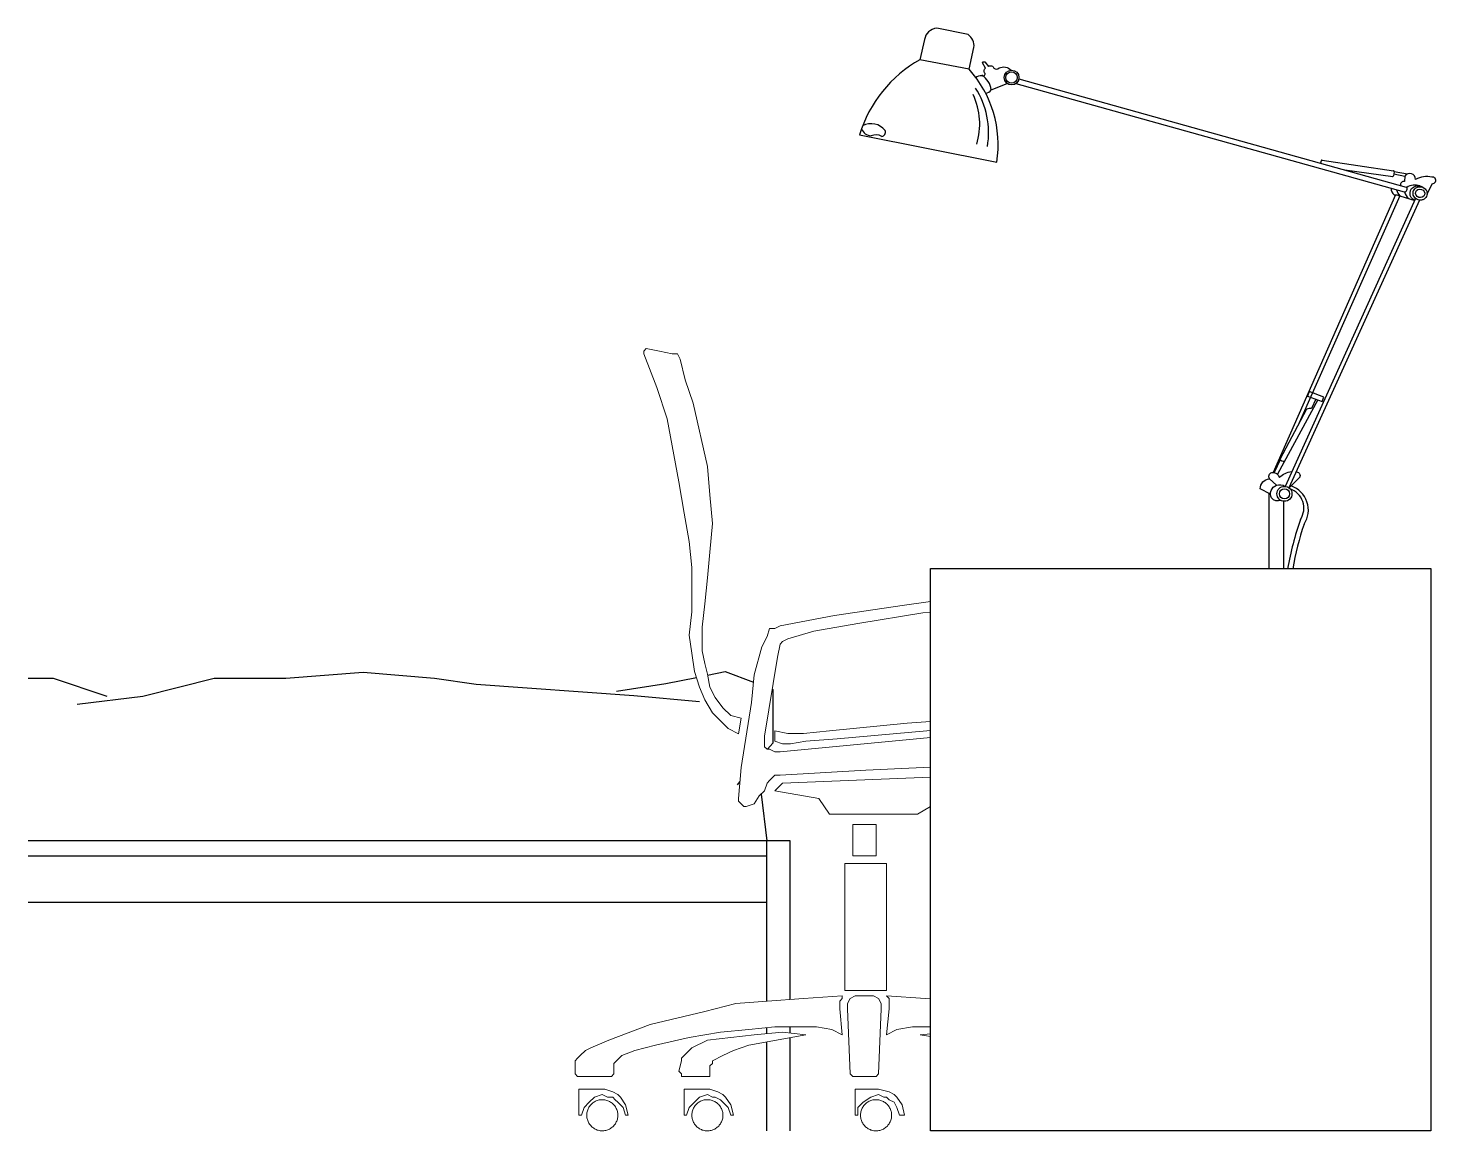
# Model space of a CAD drawing. Header units: millimetres. Extents: x 33568 to 59102, y 32067 to 59557.
# Drawn here: x 47698 to 49527, y 58125 to 59557 of the extents above; entities that cross this region are included whole.
import ezdxf

# ---------------------------------------------------------------- set-up
doc = ezdxf.new("R2010")
doc.units = ezdxf.units.MM
doc.layers.add('arredo', color=253, linetype='Continuous')

msp = doc.modelspace()

# ---------------------------------------------------------------- linework, layer by layer
at = {"layer": 'arredo'}
for p, q in [((48920.4, 59503.4), (48856.5, 59515.9)), ((48985, 59491.2), (49488.3, 59350.5)), ((48981.1, 59484.9), (49485.6, 59344.2)), ((49377.6, 59384.5), (49376.9, 59381.7)), ((49378.8, 59385.3), (49471.8, 59371.6)), ((49408.4, 59372.8), (49470.6, 59364.3)), ((49472.7, 59370.4), (49471.8, 59365.2)), ((49472.2, 59367.8), (49486.3, 59364.8)), ((49472.7, 59370.5), (49489.9, 59367.7)), ((49474.1, 59340.4), (49315.5, 58979.8)), ((49500.4, 59335.6), (49330.7, 58961.8)), ((49505.5, 59333.5), (49335.8, 58959.9)), ((49479.9, 59338.9), (49347.4, 59040.2)), ((49373.2, 59074), (49320.9, 58977.5)), ((49370.9, 59074.9), (49365.1, 59062.8)), ((49358.8, 59061.9), (49323.9, 58996.8)), ((49324.5, 58996.2), (49316.7, 58979.6)), ((49310.6, 58971.6), (49319.5, 58963.4)), ((49309.7, 58952.7), (49309.7, 58854.9)), ((49328.6, 58942.5), (49328.6, 58854.9)), ((48870, 58124.9), (48870, 58854.9)), ((48870, 58854.9), (49520, 58854.9)), ((49520, 58854.9), (49520, 58124.9)), ((48133.1, 58719.9), (48032.5, 58712.2)), ((48225.9, 58712.2), (48133.1, 58719.9)), ((48580.6, 58716.7), (48603.6, 58721.3)), ((48603.6, 58721.3), (48640.1, 58707.5)), ((47730.8, 58712.2), (47697.9, 58712.2)), ((47800.4, 58688.9), (47730.8, 58712.2)), ((47939.7, 58712.2), (47846.8, 58688.9)), ((48032.5, 58712.2), (47939.7, 58712.2)), ((48280.1, 58704.4), (48225.9, 58712.2)), ((48484.8, 58689.6), (48280.1, 58704.4)), ((48462.2, 58695.6), (48526.2, 58705.8)), ((48526.2, 58705.8), (48566.1, 58713.7)), ((47846.8, 58688.9), (47761.7, 58678.6)), ((48569.9, 58681.8), (48484.8, 58689.6)), ((48664.5, 58698.4), (48665.5, 58698)), ((48665.5, 58698), (48665.5, 58628.4)), ((48665.5, 58628.4), (48658.6, 58620.3)), ((48622.6, 58578.4), (48619, 58574.2)), ((48650.2, 58562.1), (48657.7, 58501.4)), ((48657.7, 58421.4), (48657.7, 58501.4)), ((48657.7, 58481.4), (47697.9, 58481.4)), ((49520, 58124.9), (48870, 58124.9))]:
    msp.add_line(p, q, dxfattribs=at)
at = {"layer": 'arredo', "lineweight": 0}
for p, q in [((48501, 59140.6), (48497.6, 59137.2)), ((48517.9, 59137.2), (48501, 59140.6)), ((48497.6, 59137.2), (48497.6, 59133.8)), ((48497.6, 59133.8), (48514.5, 59090)), ((48534.7, 59133.8), (48517.9, 59137.2)), ((48541.5, 59133.8), (48534.7, 59133.8)), ((48544.8, 59127.1), (48541.5, 59133.8)), ((48551.6, 59100.1), (48544.8, 59127.1)), ((48514.5, 59090), (48528, 59049.6)), ((48561.7, 59069.8), (48551.6, 59100.1)), ((48580.4, 58987.7), (48561.7, 59069.8)), ((48528, 59049.6), (48543.3, 58967.5)), ((48583.7, 58950.7), (48580.4, 58987.7)), ((48543.3, 58967.5), (48550, 58927.1)), ((48587.1, 58913.6), (48583.7, 58950.7)), ((48550, 58927.1), (48556.8, 58890)), ((48583.7, 58876.5), (48587.1, 58913.6)), ((48556.8, 58890), (48560.1, 58856.3)), ((48580.4, 58842.8), (48583.7, 58876.5)), ((48560.1, 58856.3), (48560.1, 58799)), ((48577, 58809.1), (48580.4, 58842.8)), ((48836.5, 58807.5), (48870, 58812.3)), ((48560.1, 58799), (48556.8, 58768.6)), ((48573.6, 58778.8), (48577, 58809.1)), ((48674.7, 58780.5), (48745.5, 58794)), ((48745.5, 58794), (48836.5, 58807.5)), ((48860.1, 58797.4), (48775.9, 58783.9)), ((48870, 58798.6), (48860.1, 58797.4)), ((48573.6, 58748.4), (48573.6, 58778.8)), ((48657.9, 58767), (48661.2, 58777.1)), ((48661.2, 58777.1), (48668, 58777.1)), ((48668, 58777.1), (48674.7, 58780.5)), ((48775.9, 58783.9), (48718.6, 58773.8)), ((48556.8, 58768.6), (48560.1, 58745)), ((48651.1, 58753.5), (48657.9, 58767)), ((48674.7, 58756.9), (48671.4, 58740.1)), ((48678.1, 58760.3), (48674.7, 58756.9)), ((48684.8, 58763.7), (48678.1, 58760.3)), ((48718.6, 58773.8), (48684.8, 58763.7)), ((48560.1, 58745), (48563.5, 58721.5)), ((48577, 58731.6), (48573.6, 58748.4)), ((48641, 58717), (48651.1, 58753.5)), ((48671.4, 58740.1), (48654.5, 58637.2)), ((48671.4, 58740.1), (48671.4, 58740.1)), ((48563.5, 58721.5), (48570.2, 58701.2)), ((48580.4, 58718.1), (48577, 58731.6)), ((48583.7, 58701.2), (48580.4, 58718.1)), ((48637.7, 58681), (48641, 58717)), ((48570.2, 58701.2), (48577, 58684.4)), ((48577, 58684.4), (48587.1, 58667.5)), ((48590.5, 58687.7), (48583.7, 58701.2)), ((48600.6, 58674.3), (48590.5, 58687.7)), ((48587.1, 58667.5), (48597.2, 58657.4)), ((48610.7, 58664.1), (48600.6, 58674.3)), ((48624.2, 58596.7), (48637.7, 58681)), ((48637.7, 58681), (48637.7, 58681)), ((48597.2, 58657.4), (48607.3, 58647.3)), ((48607.3, 58647.3), (48620.8, 58640.6)), ((48624.2, 58660.8), (48610.7, 58664.1)), ((48610.7, 58664.1), (48610.7, 58664.1)), ((48620.8, 58640.6), (48624.2, 58660.8)), ((48839.9, 58654.4), (48738.8, 58644.2)), ((48870, 58656.5), (48839.9, 58654.4)), ((48654.5, 58637.2), (48654.5, 58630.4)), ((48654.5, 58630.4), (48654.5, 58623.7)), ((48684.8, 58640.9), (48668, 58644.2)), ((48668, 58644.2), (48668, 58630.8)), ((48668, 58630.8), (48678.1, 58627.4)), ((48674.7, 58617), (48870, 58635.7)), ((48705.1, 58640.9), (48684.8, 58640.9)), ((48688.2, 58627.4), (48708.4, 58630.8)), ((48738.8, 58644.2), (48705.1, 58640.9)), ((48708.4, 58630.8), (48748.9, 58634.1)), ((48748.9, 58634.1), (48870, 58644.7)), ((48654.5, 58623.7), (48657.9, 58620.3)), ((48657.9, 58620.3), (48661.2, 58620.3)), ((48661.2, 58620.3), (48668, 58617)), ((48668, 58617), (48674.7, 58617)), ((48678.1, 58627.4), (48688.2, 58627.4)), ((48620.8, 58556.3), (48624.2, 58596.7)), ((48786, 58593.4), (48674.7, 58586.6)), ((48870, 58597.2), (48786, 58593.4)), ((48657.9, 58576.5), (48654.5, 58566.4)), ((48661.2, 58579.9), (48657.9, 58576.5)), ((48664.6, 58583.3), (48661.2, 58579.9)), ((48668, 58586.6), (48664.6, 58583.3)), ((48674.7, 58586.6), (48668, 58586.6)), ((48678.1, 58576.5), (48668, 58566.4)), ((48870, 58584), (48678.1, 58576.5)), ((48620.8, 58552.9), (48620.8, 58556.3)), ((48647.8, 58559.7), (48641, 58549.5)), ((48654.5, 58566.4), (48647.8, 58559.7)), ((48668, 58566.4), (48725.3, 58556.3)), ((48668, 58566.4), (48668, 58566.4)), ((48725.3, 58556.3), (48738.8, 58536.1)), ((48624.2, 58549.5), (48620.8, 58552.9)), ((48627.5, 58546.2), (48624.2, 58549.5)), ((48630.9, 58546.2), (48627.5, 58546.2)), ((48641, 58549.5), (48630.9, 58546.2)), ((48853.4, 58536.1), (48870, 58546)), ((48738.8, 58536.1), (48853.4, 58536.1)), ((48769.1, 58522.6), (48799.4, 58522.6)), ((48769.1, 58482.1), (48769.1, 58522.6)), ((48769.1, 58522.6), (48769.1, 58522.6)), ((48799.4, 58522.6), (48799.4, 58482.1)), ((48799.4, 58482.1), (48769.1, 58482.1)), ((48759, 58306.9), (48759, 58472)), ((48759, 58472), (48812.9, 58472)), ((48812.9, 58472), (48812.9, 58306.9)), ((48705.1, 58296.7), (48755.6, 58300.1)), ((48755.6, 58300.1), (48755.6, 58296.7)), ((48812.9, 58306.9), (48759, 58306.9)), ((48772.5, 58300.1), (48765.7, 58296.7)), ((48775.9, 58300.1), (48772.5, 58300.1)), ((48786, 58300.1), (48775.9, 58300.1)), ((48792.7, 58300.1), (48786, 58300.1)), ((48786, 58300.1), (48786, 58300.1)), ((48796.1, 58300.1), (48792.7, 58300.1)), ((48802.8, 58296.7), (48796.1, 58300.1)), ((48863.5, 58296.7), (48812.9, 58300.1)), ((48812.9, 58300.1), (48816.3, 58296.7)), ((48577, 58279.9), (48617.4, 58290)), ((48617.4, 58290), (48657.9, 58293.4)), ((48657.9, 58293.4), (48705.1, 58296.7)), ((48755.6, 58296.7), (48752.3, 58293.4)), ((48752.3, 58293.4), (48752.3, 58283.3)), ((48752.3, 58283.3), (48755.6, 58249.6)), ((48765.7, 58296.7), (48762.4, 58290)), ((48762.4, 58290), (48762.4, 58283.3)), ((48762.4, 58283.3), (48765.7, 58199)), ((48806.2, 58290), (48802.8, 58296.7)), ((48802.8, 58199), (48806.2, 58283.3)), ((48806.2, 58283.3), (48806.2, 58290)), ((48816.3, 58283.3), (48812.9, 58249.6)), ((48816.3, 58296.7), (48816.3, 58293.4)), ((48816.3, 58293.4), (48816.3, 58283.3)), ((48870, 58296.3), (48863.5, 58296.7)), ((48452.3, 58242.8), (48506.2, 58263)), ((48506.2, 58263), (48577, 58279.9)), ((48556.8, 58246.2), (48512.9, 58236.1)), ((48597.2, 58252.9), (48556.8, 58246.2)), ((48580.4, 58242.8), (48641, 58249.6)), ((48634.3, 58256.3), (48597.2, 58252.9)), ((48668, 58259.7), (48634.3, 58256.3)), ((48708.4, 58249.6), (48634.3, 58236.1)), ((48641, 58249.6), (48678.1, 58252.9)), ((48695, 58259.7), (48668, 58259.7)), ((48678.1, 58252.9), (48708.4, 58249.6)), ((48721.9, 58259.7), (48695, 58259.7)), ((48708.4, 58249.6), (48708.4, 58249.6)), ((48742.1, 58256.3), (48721.9, 58259.7)), ((48755.6, 58249.6), (48742.1, 58256.3)), ((48755.6, 58249.6), (48755.6, 58249.6)), ((48812.9, 58249.6), (48826.4, 58256.3)), ((48812.9, 58249.6), (48812.9, 58249.6)), ((48826.4, 58256.3), (48846.6, 58259.7)), ((48846.6, 58259.7), (48870, 58259.7)), ((48870, 58250.9), (48856.7, 58249.6)), ((48856.7, 58249.6), (48870, 58247.2)), ((48856.7, 58249.6), (48856.7, 58249.6)), ((48415.2, 58222.6), (48421.9, 58229.3)), ((48421.9, 58229.3), (48428.7, 58232.7)), ((48428.7, 58232.7), (48452.3, 58242.8)), ((48486, 58229.3), (48469.1, 58222.6)), ((48512.9, 58236.1), (48486, 58229.3)), ((48550, 58222.6), (48560.1, 58232.7)), ((48560.1, 58232.7), (48580.4, 58242.8)), ((48614.1, 58229.3), (48600.6, 58222.6)), ((48634.3, 58236.1), (48614.1, 58229.3)), ((48408.4, 58215.8), (48411.8, 58219.2)), ((48408.4, 58202.4), (48408.4, 58215.8)), ((48411.8, 58219.2), (48415.2, 58222.6)), ((48462.4, 58215.8), (48459, 58212.5)), ((48459, 58212.5), (48459, 58209.1)), ((48459, 58209.1), (48459, 58202.4)), ((48469.1, 58222.6), (48462.4, 58215.8)), ((48543.3, 58202.4), (48546.6, 58215.8)), ((48546.6, 58219.2), (48550, 58222.6)), ((48546.6, 58215.8), (48546.6, 58219.2)), ((48587.1, 58212.5), (48583.7, 58209.1)), ((48583.7, 58209.1), (48583.7, 58202.4)), ((48600.6, 58222.6), (48587.1, 58215.8)), ((48587.1, 58215.8), (48587.1, 58212.5)), ((48408.4, 58199), (48408.4, 58202.4)), ((48411.8, 58195.6), (48408.4, 58199)), ((48415.2, 58195.6), (48411.8, 58195.6)), ((48418.6, 58195.6), (48415.2, 58195.6)), ((48448.9, 58195.6), (48418.6, 58195.6)), ((48455.6, 58195.6), (48448.9, 58195.6)), ((48459, 58199), (48455.6, 58195.6)), ((48459, 58202.4), (48459, 58199)), ((48546.6, 58199), (48543.3, 58202.4)), ((48546.6, 58195.6), (48546.6, 58199)), ((48550, 58195.6), (48546.6, 58195.6)), ((48553.4, 58195.6), (48550, 58195.6)), ((48577, 58195.6), (48553.4, 58195.6)), ((48583.7, 58195.6), (48577, 58195.6)), ((48583.7, 58202.4), (48583.7, 58199)), ((48583.7, 58199), (48583.7, 58195.6)), ((48765.7, 58199), (48769.1, 58195.6)), ((48769.1, 58195.6), (48772.5, 58195.6)), ((48772.5, 58195.6), (48786, 58195.6)), ((48786, 58195.6), (48799.4, 58195.6)), ((48799.4, 58195.6), (48802.8, 58199)), ((48413.4, 58145.1), (48413.4, 58178.8)), ((48413.4, 58178.8), (48447.1, 58178.8)), ((48443.8, 58172), (48433.7, 58168.7)), ((48450.5, 58168.7), (48443.8, 58172)), ((48447.1, 58178.8), (48457.3, 58175.4)), ((48457.3, 58175.4), (48464, 58172)), ((48464, 58172), (48467.4, 58168.7)), ((48550, 58145.1), (48550, 58178.8)), ((48550, 58178.8), (48583.7, 58178.8)), ((48580.4, 58172), (48570.2, 58168.7)), ((48587.1, 58168.7), (48580.4, 58172)), ((48583.7, 58178.8), (48593.8, 58175.4)), ((48593.8, 58175.4), (48600.6, 58172)), ((48600.6, 58172), (48603.9, 58168.7)), ((48772.5, 58145.1), (48772.5, 58178.8)), ((48772.5, 58178.8), (48802.8, 58178.8)), ((48802.8, 58172), (48792.7, 58168.7)), ((48802.8, 58178.8), (48816.3, 58175.4)), ((48809.6, 58168.7), (48802.8, 58172)), ((48816.3, 58175.4), (48823, 58172)), ((48823, 58172), (48826.4, 58168.7)), ((48420.2, 58155.2), (48416.8, 58145.1)), ((48426.9, 58161.9), (48420.2, 58155.2)), ((48425.3, 58153.2), (48424.8, 58152)), ((48425.8, 58154.3), (48425.3, 58153.2)), ((48426.4, 58155.5), (48425.8, 58154.3)), ((48427.1, 58156.5), (48426.4, 58155.5)), ((48433.7, 58168.7), (48426.9, 58161.9)), ((48427.9, 58157.6), (48427.1, 58156.5)), ((48428.7, 58158.5), (48427.9, 58157.6)), ((48429.6, 58159.5), (48428.7, 58158.5)), ((48430.5, 58160.3), (48429.6, 58159.5)), ((48431.5, 58161.2), (48430.5, 58160.3)), ((48432.6, 58161.9), (48431.5, 58161.2)), ((48433.7, 58162.6), (48432.6, 58161.9)), ((48434.8, 58163.2), (48433.7, 58162.6)), ((48436, 58163.7), (48434.8, 58163.2)), ((48437.2, 58164.2), (48436, 58163.7)), ((48438.4, 58164.6), (48437.2, 58164.2)), ((48439.6, 58164.9), (48438.4, 58164.6)), ((48440.9, 58165.1), (48439.6, 58164.9)), ((48442.2, 58165.2), (48440.9, 58165.1)), ((48443.5, 58165.3), (48442.2, 58165.2)), ((48444.7, 58165.3), (48443.5, 58165.3)), ((48446, 58165.2), (48444.7, 58165.3)), ((48447.3, 58165), (48446, 58165.2)), ((48448.5, 58164.7), (48447.3, 58165)), ((48449.8, 58164.4), (48448.5, 58164.7)), ((48451, 58164), (48449.8, 58164.4)), ((48457.3, 58168.7), (48450.5, 58168.7)), ((48452.2, 58163.5), (48451, 58164)), ((48453.3, 58162.9), (48452.2, 58163.5)), ((48454.4, 58162.2), (48453.3, 58162.9)), ((48455.5, 58161.5), (48454.4, 58162.2)), ((48456.5, 58160.8), (48455.5, 58161.5)), ((48457.5, 58159.9), (48456.5, 58160.8)), ((48460.6, 58165.3), (48457.3, 58168.7)), ((48458.4, 58159), (48457.5, 58159.9)), ((48459.3, 58158.1), (48458.4, 58159)), ((48460.1, 58157.1), (48459.3, 58158.1)), ((48460.8, 58156), (48460.1, 58157.1)), ((48464, 58161.9), (48460.6, 58165.3)), ((48461.5, 58154.9), (48460.8, 58156)), ((48462, 58153.8), (48461.5, 58154.9)), ((48462.6, 58152.6), (48462, 58153.8)), ((48470.7, 58155.2), (48464, 58161.9)), ((48467.4, 58168.7), (48474.1, 58158.5)), ((48474.1, 58145.1), (48470.7, 58155.2)), ((48474.1, 58158.5), (48477.5, 58145.1)), ((48556.8, 58155.2), (48553.4, 58145.1)), ((48563.5, 58161.9), (48556.8, 58155.2)), ((48561.8, 58153.2), (48561.3, 58152)), ((48562.4, 58154.3), (48561.8, 58153.2)), ((48563, 58155.5), (48562.4, 58154.3)), ((48563.7, 58156.5), (48563, 58155.5)), ((48570.2, 58168.7), (48563.5, 58161.9)), ((48564.5, 58157.6), (48563.7, 58156.5)), ((48565.3, 58158.5), (48564.5, 58157.6)), ((48566.2, 58159.5), (48565.3, 58158.5)), ((48567.1, 58160.3), (48566.2, 58159.5)), ((48568.1, 58161.2), (48567.1, 58160.3)), ((48569.1, 58161.9), (48568.1, 58161.2)), ((48570.2, 58162.6), (48569.1, 58161.9)), ((48571.4, 58163.2), (48570.2, 58162.6)), ((48572.5, 58163.7), (48571.4, 58163.2)), ((48573.7, 58164.2), (48572.5, 58163.7)), ((48575, 58164.6), (48573.7, 58164.2)), ((48576.2, 58164.9), (48575, 58164.6)), ((48577.5, 58165.1), (48576.2, 58164.9)), ((48578.7, 58165.2), (48577.5, 58165.1)), ((48580, 58165.3), (48578.7, 58165.2)), ((48581.3, 58165.3), (48580, 58165.3)), ((48582.6, 58165.2), (48581.3, 58165.3)), ((48583.9, 58165), (48582.6, 58165.2)), ((48585.1, 58164.7), (48583.9, 58165)), ((48586.4, 58164.4), (48585.1, 58164.7)), ((48587.6, 58164), (48586.4, 58164.4)), ((48590.5, 58168.7), (48587.1, 58168.7)), ((48588.8, 58163.5), (48587.6, 58164)), ((48589.9, 58162.9), (48588.8, 58163.5)), ((48591, 58162.2), (48589.9, 58162.9)), ((48597.2, 58165.3), (48590.5, 58168.7)), ((48592.1, 58161.5), (48591, 58162.2)), ((48593.1, 58160.8), (48592.1, 58161.5)), ((48594.1, 58159.9), (48593.1, 58160.8)), ((48595, 58159), (48594.1, 58159.9)), ((48595.8, 58158.1), (48595, 58159)), ((48596.6, 58157.1), (48595.8, 58158.1)), ((48597.4, 58156), (48596.6, 58157.1)), ((48600.6, 58161.9), (48597.2, 58165.3)), ((48598, 58154.9), (48597.4, 58156)), ((48598.6, 58153.8), (48598, 58154.9)), ((48599.1, 58152.6), (48598.6, 58153.8)), ((48607.3, 58155.2), (48600.6, 58161.9)), ((48603.9, 58168.7), (48610.7, 58158.5)), ((48610.7, 58145.1), (48607.3, 58155.2)), ((48610.7, 58158.5), (48614.1, 58145.1)), ((48782.6, 58161.9), (48775.9, 58155.2)), ((48775.9, 58155.2), (48775.9, 58145.1)), ((48780.9, 58153.2), (48780.4, 58152)), ((48781.5, 58154.3), (48780.9, 58153.2)), ((48782.1, 58155.5), (48781.5, 58154.3)), ((48782.8, 58156.5), (48782.1, 58155.5)), ((48792.7, 58168.7), (48782.6, 58161.9)), ((48783.6, 58157.6), (48782.8, 58156.5)), ((48784.4, 58158.5), (48783.6, 58157.6)), ((48785.3, 58159.5), (48784.4, 58158.5)), ((48786.2, 58160.3), (48785.3, 58159.5)), ((48787.2, 58161.2), (48786.2, 58160.3)), ((48788.2, 58161.9), (48787.2, 58161.2)), ((48789.3, 58162.6), (48788.2, 58161.9)), ((48790.5, 58163.2), (48789.3, 58162.6)), ((48791.6, 58163.7), (48790.5, 58163.2)), ((48792.8, 58164.2), (48791.6, 58163.7)), ((48794.1, 58164.6), (48792.8, 58164.2)), ((48795.3, 58164.9), (48794.1, 58164.6)), ((48796.6, 58165.1), (48795.3, 58164.9)), ((48797.8, 58165.2), (48796.6, 58165.1)), ((48799.1, 58165.3), (48797.8, 58165.2)), ((48800.4, 58165.3), (48799.1, 58165.3)), ((48801.7, 58165.2), (48800.4, 58165.3)), ((48803, 58165), (48801.7, 58165.2)), ((48804.2, 58164.7), (48803, 58165)), ((48805.5, 58164.4), (48804.2, 58164.7)), ((48806.7, 58164), (48805.5, 58164.4)), ((48807.8, 58163.5), (48806.7, 58164)), ((48809, 58162.9), (48807.8, 58163.5)), ((48810.1, 58162.2), (48809, 58162.9)), ((48812.9, 58168.7), (48809.6, 58168.7)), ((48811.2, 58161.5), (48810.1, 58162.2)), ((48812.2, 58160.8), (48811.2, 58161.5)), ((48813.2, 58159.9), (48812.2, 58160.8)), ((48816.3, 58165.3), (48812.9, 58168.7)), ((48814.1, 58159), (48813.2, 58159.9)), ((48814.9, 58158.1), (48814.1, 58159)), ((48815.7, 58157.1), (48814.9, 58158.1)), ((48816.5, 58156), (48815.7, 58157.1)), ((48823, 58161.9), (48816.3, 58165.3)), ((48817.1, 58154.9), (48816.5, 58156)), ((48817.7, 58153.8), (48817.1, 58154.9)), ((48818.2, 58152.6), (48817.7, 58153.8)), ((48826.4, 58155.2), (48823, 58161.9)), ((48826.4, 58168.7), (48833.2, 58158.5)), ((48829.8, 58145.1), (48826.4, 58155.2)), ((48833.2, 58158.5), (48836.5, 58145.1)), ((48416.8, 58145.1), (48413.4, 58145.1)), ((48423.8, 58148.3), (48423.6, 58147)), ((48423.6, 58147), (48423.6, 58145.7)), ((48423.6, 58145.7), (48423.6, 58144.4)), ((48423.6, 58144.4), (48423.6, 58143.1)), ((48423.6, 58143.1), (48423.8, 58141.9)), ((48424.1, 58149.5), (48423.8, 58148.3)), ((48423.8, 58141.9), (48424.1, 58140.6)), ((48424.4, 58150.8), (48424.1, 58149.5)), ((48424.1, 58140.6), (48424.4, 58139.4)), ((48424.8, 58152), (48424.4, 58150.8)), ((48424.4, 58139.4), (48424.8, 58138.1)), ((48424.8, 58138.1), (48425.3, 58137)), ((48425.3, 58137), (48425.8, 58135.8)), ((48425.8, 58135.8), (48426.4, 58134.7)), ((48426.4, 58134.7), (48427.1, 58133.6)), ((48460.8, 58134.1), (48461.5, 58135.2)), ((48461.5, 58135.2), (48462, 58136.4)), ((48462, 58136.4), (48462.6, 58137.5)), ((48463, 58151.4), (48462.6, 58152.6)), ((48462.6, 58137.5), (48463, 58138.8)), ((48463.4, 58150.1), (48463, 58151.4)), ((48463, 58138.8), (48463.4, 58140)), ((48463.6, 58148.9), (48463.4, 58150.1)), ((48463.4, 58140), (48463.6, 58141.2)), ((48463.8, 58147.6), (48463.6, 58148.9)), ((48463.6, 58141.2), (48463.8, 58142.5)), ((48464, 58146.3), (48463.8, 58147.6)), ((48463.8, 58142.5), (48464, 58143.8)), ((48464, 58145.1), (48464, 58146.3)), ((48464, 58143.8), (48464, 58145.1)), ((48477.5, 58145.1), (48474.1, 58145.1)), ((48477.5, 58145.1), (48477.5, 58145.1)), ((48553.4, 58145.1), (48550, 58145.1)), ((48560.2, 58147), (48560.1, 58145.7)), ((48560.1, 58145.7), (48560.1, 58144.4)), ((48560.1, 58144.4), (48560.2, 58143.1)), ((48560.4, 58148.3), (48560.2, 58147)), ((48560.2, 58143.1), (48560.4, 58141.9)), ((48560.6, 58149.5), (48560.4, 58148.3)), ((48560.4, 58141.9), (48560.6, 58140.6)), ((48560.9, 58150.8), (48560.6, 58149.5)), ((48560.6, 58140.6), (48560.9, 58139.4)), ((48561.3, 58152), (48560.9, 58150.8)), ((48560.9, 58139.4), (48561.3, 58138.1)), ((48561.3, 58138.1), (48561.8, 58137)), ((48561.8, 58137), (48562.4, 58135.8)), ((48562.4, 58135.8), (48563, 58134.7)), ((48563, 58134.7), (48563.7, 58133.6)), ((48597.4, 58134.1), (48598, 58135.2)), ((48598, 58135.2), (48598.6, 58136.4)), ((48598.6, 58136.4), (48599.1, 58137.5)), ((48599.6, 58151.4), (48599.1, 58152.6)), ((48599.1, 58137.5), (48599.6, 58138.8)), ((48599.9, 58150.1), (48599.6, 58151.4)), ((48599.6, 58138.8), (48599.9, 58140)), ((48600.2, 58148.9), (48599.9, 58150.1)), ((48599.9, 58140), (48600.2, 58141.2)), ((48600.4, 58147.6), (48600.2, 58148.9)), ((48600.2, 58141.2), (48600.4, 58142.5)), ((48600.5, 58146.3), (48600.4, 58147.6)), ((48600.4, 58142.5), (48600.5, 58143.8)), ((48600.6, 58145.1), (48600.5, 58146.3)), ((48600.5, 58143.8), (48600.6, 58145.1)), ((48614.1, 58145.1), (48610.7, 58145.1)), ((48614.1, 58145.1), (48614.1, 58145.1)), ((48775.9, 58145.1), (48772.5, 58145.1)), ((48779.3, 58147), (48779.2, 58145.7)), ((48779.2, 58145.7), (48779.2, 58144.4)), ((48779.2, 58144.4), (48779.3, 58143.1)), ((48779.5, 58148.3), (48779.3, 58147)), ((48779.3, 58143.1), (48779.5, 58141.9)), ((48779.7, 58149.5), (48779.5, 58148.3)), ((48779.5, 58141.9), (48779.7, 58140.6)), ((48780, 58150.8), (48779.7, 58149.5)), ((48779.7, 58140.6), (48780, 58139.4)), ((48780.4, 58152), (48780, 58150.8)), ((48780, 58139.4), (48780.4, 58138.1)), ((48780.4, 58138.1), (48780.9, 58137)), ((48780.9, 58137), (48781.5, 58135.8)), ((48781.5, 58135.8), (48782.1, 58134.7)), ((48782.1, 58134.7), (48782.8, 58133.6)), ((48816.5, 58134.1), (48817.1, 58135.2)), ((48817.1, 58135.2), (48817.7, 58136.4)), ((48817.7, 58136.4), (48818.2, 58137.5)), ((48818.7, 58151.4), (48818.2, 58152.6)), ((48818.2, 58137.5), (48818.7, 58138.8)), ((48819, 58150.1), (48818.7, 58151.4)), ((48818.7, 58138.8), (48819, 58140)), ((48819.3, 58148.9), (48819, 58150.1)), ((48819, 58140), (48819.3, 58141.2)), ((48819.5, 58147.6), (48819.3, 58148.9)), ((48819.3, 58141.2), (48819.5, 58142.5)), ((48819.6, 58146.3), (48819.5, 58147.6)), ((48819.5, 58142.5), (48819.6, 58143.8)), ((48819.7, 58145.1), (48819.6, 58146.3)), ((48819.6, 58143.8), (48819.7, 58145.1)), ((48836.5, 58145.1), (48829.8, 58145.1)), ((48836.5, 58145.1), (48836.5, 58145.1)), ((48427.1, 58133.6), (48427.9, 58132.6)), ((48427.9, 58132.6), (48428.7, 58131.6)), ((48428.7, 58131.6), (48429.6, 58130.6)), ((48429.6, 58130.6), (48430.5, 58129.8)), ((48430.5, 58129.8), (48431.5, 58129)), ((48431.5, 58129), (48432.6, 58128.2)), ((48432.6, 58128.2), (48433.7, 58127.5)), ((48433.7, 58127.5), (48434.8, 58126.9)), ((48434.8, 58126.9), (48436, 58126.4)), ((48436, 58126.4), (48437.2, 58125.9)), ((48437.2, 58125.9), (48438.4, 58125.6)), ((48438.4, 58125.6), (48439.6, 58125.3)), ((48439.6, 58125.3), (48440.9, 58125)), ((48440.9, 58125), (48442.2, 58124.9)), ((48442.2, 58124.9), (48443.5, 58124.8)), ((48443.5, 58124.8), (48444.7, 58124.9)), ((48444.7, 58124.9), (48446, 58125)), ((48446, 58125), (48447.3, 58125.1)), ((48447.3, 58125.1), (48448.5, 58125.4)), ((48448.5, 58125.4), (48449.8, 58125.7)), ((48449.8, 58125.7), (48451, 58126.2)), ((48451, 58126.2), (48452.2, 58126.7)), ((48452.2, 58126.7), (48453.3, 58127.2)), ((48453.3, 58127.2), (48454.4, 58127.9)), ((48454.4, 58127.9), (48455.5, 58128.6)), ((48455.5, 58128.6), (48456.5, 58129.4)), ((48456.5, 58129.4), (48457.5, 58130.2)), ((48457.5, 58130.2), (48458.4, 58131.1)), ((48458.4, 58131.1), (48459.3, 58132.1)), ((48459.3, 58132.1), (48460.1, 58133.1)), ((48460.1, 58133.1), (48460.8, 58134.1)), ((48563.7, 58133.6), (48564.5, 58132.6)), ((48564.5, 58132.6), (48565.3, 58131.6)), ((48565.3, 58131.6), (48566.2, 58130.6)), ((48566.2, 58130.6), (48567.1, 58129.8)), ((48567.1, 58129.8), (48568.1, 58129)), ((48568.1, 58129), (48569.1, 58128.2)), ((48569.1, 58128.2), (48570.2, 58127.5)), ((48570.2, 58127.5), (48571.4, 58126.9)), ((48571.4, 58126.9), (48572.5, 58126.4)), ((48572.5, 58126.4), (48573.7, 58125.9)), ((48573.7, 58125.9), (48575, 58125.6)), ((48575, 58125.6), (48576.2, 58125.3)), ((48576.2, 58125.3), (48577.5, 58125)), ((48577.5, 58125), (48578.7, 58124.9)), ((48578.7, 58124.9), (48580, 58124.8)), ((48580, 58124.8), (48581.3, 58124.9)), ((48581.3, 58124.9), (48582.6, 58125)), ((48582.6, 58125), (48583.9, 58125.1)), ((48583.9, 58125.1), (48585.1, 58125.4)), ((48585.1, 58125.4), (48586.4, 58125.7)), ((48586.4, 58125.7), (48587.6, 58126.2)), ((48587.6, 58126.2), (48588.8, 58126.7)), ((48588.8, 58126.7), (48589.9, 58127.2)), ((48589.9, 58127.2), (48591, 58127.9)), ((48591, 58127.9), (48592.1, 58128.6)), ((48592.1, 58128.6), (48593.1, 58129.4)), ((48593.1, 58129.4), (48594.1, 58130.2)), ((48594.1, 58130.2), (48595, 58131.1)), ((48595, 58131.1), (48595.8, 58132.1)), ((48595.8, 58132.1), (48596.6, 58133.1)), ((48596.6, 58133.1), (48597.4, 58134.1)), ((48782.8, 58133.6), (48783.6, 58132.6)), ((48783.6, 58132.6), (48784.4, 58131.6)), ((48784.4, 58131.6), (48785.3, 58130.6)), ((48785.3, 58130.6), (48786.2, 58129.8)), ((48786.2, 58129.8), (48787.2, 58129)), ((48787.2, 58129), (48788.2, 58128.2)), ((48788.2, 58128.2), (48789.3, 58127.5)), ((48789.3, 58127.5), (48790.5, 58126.9)), ((48790.5, 58126.9), (48791.6, 58126.4)), ((48791.6, 58126.4), (48792.8, 58125.9)), ((48792.8, 58125.9), (48794.1, 58125.6)), ((48794.1, 58125.6), (48795.3, 58125.3)), ((48795.3, 58125.3), (48796.6, 58125)), ((48796.6, 58125), (48797.8, 58124.9)), ((48797.8, 58124.9), (48799.1, 58124.8)), ((48799.1, 58124.8), (48800.4, 58124.9)), ((48800.4, 58124.9), (48801.7, 58125)), ((48801.7, 58125), (48803, 58125.1)), ((48803, 58125.1), (48804.2, 58125.4)), ((48804.2, 58125.4), (48805.5, 58125.7)), ((48805.5, 58125.7), (48806.7, 58126.2)), ((48806.7, 58126.2), (48807.8, 58126.7)), ((48807.8, 58126.7), (48809, 58127.2)), ((48809, 58127.2), (48810.1, 58127.9)), ((48810.1, 58127.9), (48811.2, 58128.6)), ((48811.2, 58128.6), (48812.2, 58129.4)), ((48812.2, 58129.4), (48813.2, 58130.2)), ((48813.2, 58130.2), (48814.1, 58131.1)), ((48814.1, 58131.1), (48814.9, 58132.1)), ((48814.9, 58132.1), (48815.7, 58133.1)), ((48815.7, 58133.1), (48816.5, 58134.1))]:
    msp.add_line(p, q, dxfattribs=at)
at = {"layer": 'arredo'}
msp.add_lwpolyline([(48920.4, 59503.4), (48926.6, 59531.8, 0.275426), (48919.1, 59548.5), (48878.2, 59556.8, 0.337602), (48862.3, 59542), (48856.5, 59515.9, 0.193534), (48778, 59418.2), (48956.3, 59382.8, 0.226147)], format="xyb", close=True, dxfattribs=at)
for points in [[(48929.3, 59492.5, -0.229961), (48936.9, 59495.5, 0.990943), (48940.5, 59498.7, -0.365785), (48941.5, 59505), (48937.5, 59511.6), (48938.5, 59512.9), (48940.9, 59512.9), (48945.5, 59507.2, -0.471056), (48952.6, 59505, 0.404968), (48959.2, 59505.1, -0.314327), (48975, 59502.3)], [(48941.8, 59472.4, 0.211859), (48949, 59476.7), (48969.8, 59485)], [(49515.4, 59341.5), (49522.1, 59355.2, 1.189413), (49521.5, 59363.3, 0.199661), (49500.2, 59360.2, 0.77014), (49486.3, 59364.8), (49486, 59357.6, 0.519406), (49480.7, 59352.6)], [(49468.5, 59349, 0.265486), (49472.5, 59340.3, -0.159774), (49479.9, 59338.9), (49499.3, 59333.1, -0.708045), (49500.2, 59351.8, -0.246924), (49511, 59349.5)], [(49311.9, 58951.5), (49298.6, 58958.5, -0.413056), (49310.6, 58971.6, -0.506766), (49313.5, 58979.8, -0.348281), (49323.6, 58973.5, -0.185091), (49339.3, 58980.9, -0.185091)], [(49345.2, 58980.6, -0.031545), (49348.2, 58979.9, -0.471925), (49348.4, 58971.9), (49335.9, 58959.8)], [(49325.6, 58943.5, -0.316477), (49313, 58946.7, -0.425484), (49319.5, 58963.4, -0.227919), (49330.7, 58961.8)]]:
    msp.add_lwpolyline(points, format="xyb", dxfattribs=at)
for points in [[(49381.3, 59077.5), (49362.2, 59084.9), (49360, 59079), (49378.9, 59071.8), (49381.3, 59077.5)], [(48687.7, 58295.5), (48687.7, 58501.4), (47697.9, 58501.4)], [(48657.7, 58293.4), (48657.7, 58421.4), (47697.9, 58421.4)], [(48657.7, 58251.1), (48657.7, 58258.6)], [(48687.7, 58251.9), (48687.7, 58259.7)], [(48687.7, 58124.8), (48687.7, 58245.8)], [(48657.7, 58124.8), (48657.7, 58240.3)]]:
    msp.add_lwpolyline(points, dxfattribs=at)
for centre, radius in [((48975.5, 59492.7), 9.59), ((48975.5, 59492.7), 7.44), ((49330, 58952.1), 9.71), ((49330, 58952.1), 6.66)]:
    msp.add_circle(centre, radius, dxfattribs=at)
for centre, radius, start, end in [((48923.9, 59473.9), 25.3, 6.3813, 58.9266), ((48844, 59432.3), 90.1, 343.0114, 25.0561), ((48836.8, 59420.9), 108.8, 350.5399, 32.3359), ((48793.5, 59430.5), 13.5, 198.2408, 268.5302), ((48793.1, 59409.9), 22.8, 37.436, 119.0552), ((48799.3, 59403.5), 14.8, 59.2052, 114.5782), ((48806.1, 59421.7), 5.54, 278.0508, 22.0678), ((49378.6, 59384.3), 1.08, 81.6278, 164.0191), ((49470.7, 59365.4), 1.08, 262.0457, 349.9216), ((49471.6, 59370.6), 1.08, 349.9216, 81.6278), ((49503.7, 59356.4), 29.6, 198.6153, 216.3192), ((49485.7, 59347.9), 3.66, 271.5499, 46.1692), ((49501.9, 59348.1), 16.4, 193.8846, 230.3799), ((49499.5, 59332.6), 20.4, 71.7289, 121.7423), ((49363.1, 59054.7), 8.37, 76.2282, 120.5773), ((49330, 59003.3), 8.96, 226.8, 269.7592), ((49328.8, 58933.5), 26.4, 326.5655, 71.3403), ((49327.6, 58930.9), 33.4, 326.8466, 70.6017), ((49767.2, 58774.5), 440.7, 160.8674, 169.4937), ((49712.5, 58790.6), 377.3, 161.1241, 170.1902)]:
    msp.add_arc(centre, radius, start, end, dxfattribs=at)
msp.add_ellipse((49506.2, 59342.2), major_axis=(-5.75, 1.86), ratio=0.900692, dxfattribs=at)
msp.add_open_spline([(49497.4, 59345.1), (49497.2, 59344.4), (49497.1, 59343.8), (49496.9, 59342.1), (49497.1, 59341), (49497.7, 59339.1), (49498.2, 59338.1), (49499.4, 59336.5), (49500.2, 59335.8), (49501.9, 59334.6), (49502.8, 59334.2), (49505.1, 59333.5), (49506.5, 59333.4), (49509.1, 59333.7), (49510.4, 59334.2), (49512.4, 59335.5), (49513.2, 59336.2), (49514.4, 59337.8), (49514.9, 59338.8), (49515.4, 59340.8), (49515.5, 59341.8), (49515.3, 59343.9), (49514.9, 59344.9), (49514, 59346.7), (49513.4, 59347.5), (49511.9, 59348.9), (49511, 59349.5), (49508.8, 59350.6), (49507.4, 59350.9), (49504.6, 59351), (49503.2, 59350.7), (49500.9, 59349.6), (49500, 59349), (49498.6, 59347.5), (49498, 59346.6), (49497.5, 59345.4), (49497.4, 59345.2), (49497.4, 59345.1)], degree=3, knots=[0, 0, 0, 0, 0.217734, 0.217734, 0.564092, 0.564092, 0.910451, 0.910451, 1.25681, 1.25681, 1.603169, 1.603169, 2.053236, 2.053236, 2.503303, 2.503303, 2.84671, 2.84671, 3.190117, 3.190117, 3.533524, 3.533524, 3.876931, 3.876931, 4.220338, 4.220338, 4.563745, 4.563745, 5.039951, 5.039951, 5.516157, 5.516157, 5.869837, 5.869837, 6.223518, 6.223518, 6.283185, 6.283185, 6.283185, 6.283185], dxfattribs=at)

doc.saveas('drawing.dxf')
